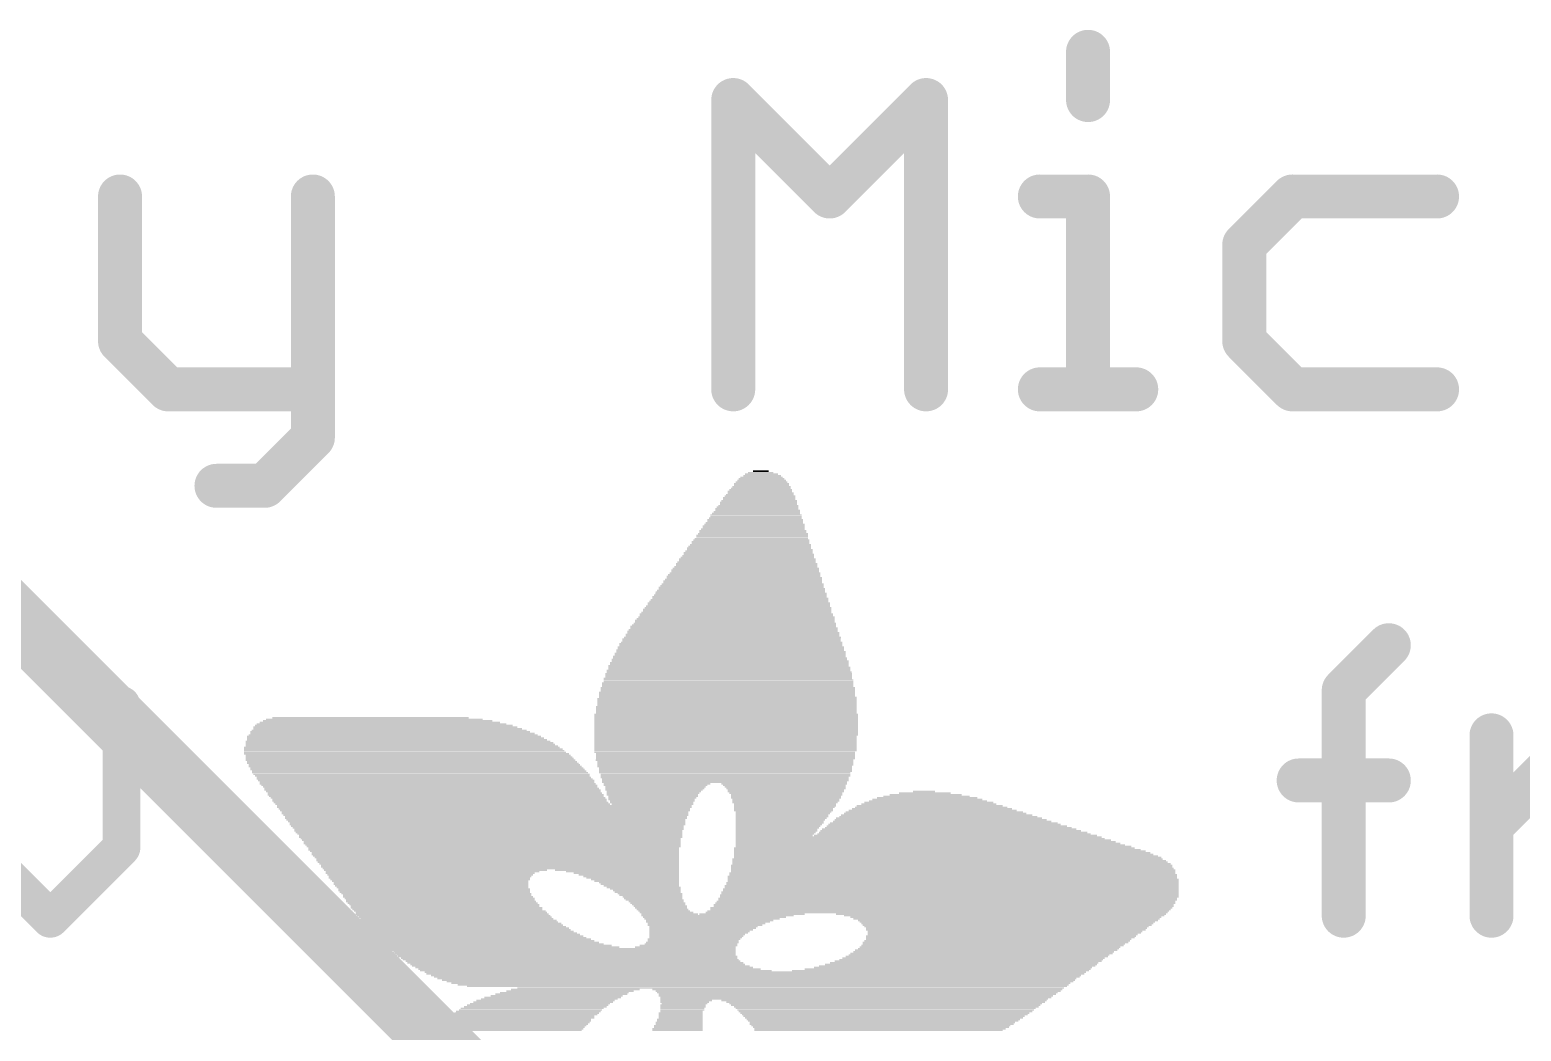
# Model space of a CAD drawing. Extents: x -8.3 to 43.2, y -5.3 to 37.1.
# Drawn here: x 15.79 to 21.82, y 23.88 to 27.93 of the extents above; entities that cross this region are included whole.
import ezdxf

# ---------------------------------------------------------------- set-up
doc = ezdxf.new("R2010")
doc.units = 0
doc.layers.add('1', color=12, linetype='CONTINUOUS')
doc.layers.add('21', color=40, linetype='CONTINUOUS')

# ---------------------------------------------------------------- blocks, each defined once
blk = doc.blocks.new('RECT')
blk.add_solid([(-0.5, -0.5), (0.5, -0.5), (-0.5, 0.5), (0.5, 0.5)])

msp = doc.modelspace()

# ---------------------------------------------------------------- linework, layer by layer
at = {"layer": '1', "const_width": 0.254}
msp.add_lwpolyline([(15.621, 25.654), (17.526, 23.749)], dxfattribs=at)
at = {"layer": '21'}
for points, const_width in [([(20.0654, 27.8374), (20.0654, 27.6425)], 0.1778), ([(18.6309, 26.4732), (18.6309, 27.6425)], 0.1778), ([(18.6309, 27.6425), (19.0207, 27.2527)], 0.1778), ([(19.0207, 27.2527), (19.4105, 27.6425)], 0.1778), ([(19.4105, 27.6425), (19.4105, 26.4732)], 0.1778), ([(16.1518, 27.2527), (16.1518, 26.668)], 0.1778), ([(16.9314, 27.2527), (16.9314, 26.2783)], 0.1778), ([(19.8705, 27.2527), (20.0654, 27.2527)], 0.1778), ([(20.0654, 27.2527), (20.0654, 26.4732)], 0.1778), ([(20.8917, 27.2527), (20.6968, 27.0578)], 0.1778), ([(21.4764, 27.2527), (20.8917, 27.2527)], 0.1778), ([(20.6968, 27.0578), (20.6968, 26.668)], 0.1778), ([(16.1518, 26.668), (16.3467, 26.4732)], 0.1778), ([(20.6968, 26.668), (20.8917, 26.4732)], 0.1778), ([(16.3467, 26.4732), (16.9314, 26.4732)], 0.1778), ([(19.8705, 26.4732), (20.2602, 26.4732)], 0.1778), ([(20.8917, 26.4732), (21.4764, 26.4732)], 0.1778), ([(16.9314, 26.2783), (16.7365, 26.0834)], 0.1778), ([(16.7365, 26.0834), (16.5416, 26.0834)], 0.1778), ([(21.0991, 25.2568), (21.2813, 25.439)], 0.1778), ([(21.0991, 24.3459), (21.0991, 25.2568)], 0.1778), ([(16.1576, 24.6213), (16.1576, 25.1975)], 0.1524), ([(21.6965, 24.3459), (21.6965, 25.0747)], 0.1778), ([(21.6965, 24.7103), (22.0609, 25.0747)], 0.1778), ([(20.9169, 24.8925), (21.2813, 24.8925)], 0.1778), ([(15.5814, 24.6213), (15.8695, 24.3332)], 0.1524), ([(15.8695, 24.3332), (16.1576, 24.6213)], 0.1524)]:
    msp.add_lwpolyline(points, dxfattribs=dict(at, const_width=const_width))
for points, const_width in [([(20.1098, 27.8374, 1), (20.0209, 27.8374)], 0.0889), ([(18.6753, 27.6425, 1), (18.5864, 27.6425)], 0.0889), ([(18.6623, 27.674, 1), (18.5995, 27.6111)], 0.0889), ([(19.4549, 27.6425, 1), (19.366, 27.6425)], 0.0889), ([(19.4419, 27.6111, 1), (19.3791, 27.674)], 0.0889), ([(20.0209, 27.6425, 1), (20.1098, 27.6425)], 0.0889), ([(16.1962, 27.2527, 1), (16.1073, 27.2527)], 0.0889), ([(16.9758, 27.2527, 1), (16.8869, 27.2527)], 0.0889), ([(18.9893, 27.2842, 1), (19.0521, 27.2213)], 0.0889), ([(18.9893, 27.2213, 1), (19.0521, 27.2842)], 0.0889), ([(19.8705, 27.2972, 1), (19.8705, 27.2083)], 0.0889), ([(20.1098, 27.2527, 1), (20.0209, 27.2527)], 0.0889), ([(20.0654, 27.2083, 1), (20.0654, 27.2972)], 0.0889), ([(20.8917, 27.2972, 1), (20.8917, 27.2083)], 0.0889), ([(20.9232, 27.2213, 1), (20.8603, 27.2842)], 0.0889), ([(21.4764, 27.2083, 1), (21.4764, 27.2972)], 0.0889), ([(20.7413, 27.0578, 1), (20.6524, 27.0578)], 0.0889), ([(20.6654, 27.0893, 1), (20.7283, 27.0264)], 0.0889), ([(16.1832, 26.6995, 1), (16.1203, 26.6366)], 0.0889), ([(16.1073, 26.668, 1), (16.1962, 26.668)], 0.0889), ([(20.7283, 26.6995, 1), (20.6654, 26.6366)], 0.0889), ([(20.6524, 26.668, 1), (20.7413, 26.668)], 0.0889), ([(16.3467, 26.5176, 1), (16.3467, 26.4287)], 0.0889), ([(16.3152, 26.4417, 1), (16.3781, 26.5046)], 0.0889), ([(16.9314, 26.4287, 1), (16.9314, 26.5176)], 0.0889), ([(19.8705, 26.5176, 1), (19.8705, 26.4287)], 0.0889), ([(20.2602, 26.4287, 1), (20.2602, 26.5176)], 0.0889), ([(20.8917, 26.5176, 1), (20.8917, 26.4287)], 0.0889), ([(20.8603, 26.4417, 1), (20.9232, 26.5046)], 0.0889), ([(21.4764, 26.4287, 1), (21.4764, 26.5176)], 0.0889), ([(18.5864, 26.4732, 1), (18.6753, 26.4732)], 0.0889), ([(19.366, 26.4732, 1), (19.4549, 26.4732)], 0.0889), ([(20.0209, 26.4732, 1), (20.1098, 26.4732)], 0.0889), ([(16.9628, 26.2468, 1), (16.8999, 26.3097)], 0.0889), ([(16.8869, 26.2783, 1), (16.9758, 26.2783)], 0.0889), ([(16.5416, 26.1278, 1), (16.5416, 26.0389)], 0.0889), ([(16.7365, 26.0389, 1), (16.7365, 26.1278)], 0.0889), ([(16.705, 26.1148, 1), (16.7679, 26.0519)], 0.0889), ([(21.3127, 25.4076, 1), (21.2498, 25.4705)], 0.0889), ([(21.1435, 25.2568, 1), (21.0546, 25.2568)], 0.0889), ([(21.0677, 25.2883, 1), (21.1305, 25.2254)], 0.0889), ([(16.1957, 25.1975, 1), (16.1195, 25.1975)], 0.0762), ([(21.7409, 25.0747, 1), (21.652, 25.0747)], 0.0889), ([(20.9169, 24.9369, 1), (20.9169, 24.848)], 0.0889), ([(21.2813, 24.848, 1), (21.2813, 24.9369)], 0.0889), ([(21.6651, 24.7417, 1), (21.7279, 24.6788)], 0.0889), ([(16.1846, 24.5944, 1), (16.1307, 24.6483)], 0.0762), ([(16.1195, 24.6213, 1), (16.1957, 24.6213)], 0.0762), ([(15.8426, 24.3601, 1), (15.8965, 24.3063)], 0.0762), ([(15.8426, 24.3063, 1), (15.8965, 24.3601)], 0.0762), ([(21.0546, 24.3459, 1), (21.1435, 24.3459)], 0.0889), ([(21.652, 24.3459, 1), (21.7409, 24.3459)], 0.0889)]:
    msp.add_lwpolyline(points, format="xyb", dxfattribs=dict(at, const_width=const_width))

# ---------------------------------------------------------------- block references
for p, xscale, yscale in [((18.7452, 26.1049), 0.1968, 0.0063), ((18.7452, 26.1112), 0.1842, 0.0064), ((18.7452, 26.1176), 0.1714, 0.0063), ((18.7484, 26.1239), 0.1524, 0.0064), ((18.7452, 26.1303), 0.1334, 0.0063), ((18.742, 26.1366), 0.1016, 0.0064), ((18.7421, 26.143), 0.0635, 0.0063), ((18.7388, 26.0477), 0.2731, 0.0064), ((18.7388, 26.0604), 0.2603, 0.0064), ((18.7421, 26.0541), 0.2667, 0.0063), ((18.742, 26.0668), 0.254, 0.0063), ((18.7421, 26.0731), 0.2413, 0.0064), ((18.7452, 26.0795), 0.235, 0.0063), ((18.7452, 26.0922), 0.2222, 0.0063), ((18.7452, 26.0858), 0.2222, 0.0064), ((18.7452, 26.0985), 0.2096, 0.0064), ((18.7262, 25.9906), 0.3365, 0.0063), ((18.7294, 25.9842), 0.3429, 0.0064), ((18.7293, 25.9969), 0.3302, 0.0064), ((18.7325, 26.0033), 0.3238, 0.0063), ((18.7325, 26.016), 0.3112, 0.0063), ((18.7325, 26.0096), 0.3112, 0.0064), ((18.7357, 26.0223), 0.3048, 0.0064), ((18.7356, 26.035), 0.2921, 0.0064), ((18.7356, 26.0287), 0.2921, 0.0063), ((18.7388, 26.0414), 0.2857, 0.0063), ((18.7166, 25.9271), 0.4064, 0.0063), ((18.7167, 25.9334), 0.3937, 0.0064), ((18.7198, 25.9461), 0.3874, 0.0064), ((18.7198, 25.9398), 0.3874, 0.0063), ((18.7198, 25.9525), 0.3746, 0.0063), ((18.723, 25.9652), 0.3683, 0.0063), ((18.723, 25.9588), 0.3683, 0.0064), ((18.723, 25.9715), 0.3556, 0.0064), ((18.7262, 25.9779), 0.3493, 0.0063), ((18.704, 25.8636), 0.4699, 0.0063), ((18.7039, 25.8699), 0.4572, 0.0064), ((18.7071, 25.8826), 0.4508, 0.0064), ((18.7071, 25.8763), 0.4508, 0.0063), ((18.7103, 25.889), 0.4445, 0.0063), ((18.7103, 25.9017), 0.4318, 0.0063), ((18.7103, 25.8953), 0.4318, 0.0064), ((18.7103, 25.908), 0.4191, 0.0064), ((18.7135, 25.9207), 0.4127, 0.0064), ((18.7135, 25.9144), 0.4127, 0.0063), ((18.6913, 25.8128), 0.5207, 0.0063), ((18.6944, 25.8064), 0.527, 0.0064), ((18.6944, 25.8191), 0.5144, 0.0064), ((18.6944, 25.8318), 0.5016, 0.0064), ((18.6976, 25.8255), 0.508, 0.0063), ((18.6975, 25.8382), 0.4953, 0.0063), ((18.7007, 25.8445), 0.4889, 0.0064), ((18.7007, 25.8572), 0.4763, 0.0064), ((18.7007, 25.8509), 0.4763, 0.0063), ((18.6786, 25.7429), 0.5969, 0.0064), ((18.6817, 25.7492), 0.5906, 0.0063), ((18.6817, 25.7556), 0.5778, 0.0064), ((18.6849, 25.7683), 0.5715, 0.0064), ((18.6849, 25.762), 0.5715, 0.0063), ((18.6849, 25.7747), 0.5588, 0.0063), ((18.6881, 25.7873), 0.5525, 0.0063), ((18.6881, 25.781), 0.5525, 0.0064), ((18.6881, 25.7937), 0.5397, 0.0064), ((18.6912, 25.8001), 0.5334, 0.0063), ((18.669, 25.6858), 0.654, 0.0063), ((18.669, 25.6985), 0.6414, 0.0063), ((18.669, 25.6921), 0.6414, 0.0064), ((18.6722, 25.7048), 0.635, 0.0064), ((18.6722, 25.7175), 0.6223, 0.0064), ((18.6754, 25.7111), 0.6287, 0.0063), ((18.6754, 25.7239), 0.6159, 0.0063), ((18.6785, 25.7302), 0.6096, 0.0064), ((18.6786, 25.7366), 0.5969, 0.0063), ((18.6563, 25.6223), 0.7176, 0.0063), ((18.6563, 25.6349), 0.7048, 0.0063), ((18.6595, 25.6286), 0.7112, 0.0064), ((18.6594, 25.6413), 0.6985, 0.0064), ((18.6626, 25.6477), 0.6921, 0.0063), ((18.6595, 25.654), 0.6858, 0.0064), ((18.6626, 25.6604), 0.6795, 0.0063), ((18.6626, 25.673), 0.6667, 0.0063), ((18.6659, 25.6667), 0.6731, 0.0064), ((18.6658, 25.6794), 0.6604, 0.0064), ((18.6436, 25.5651), 0.781, 0.0064), ((18.6436, 25.5715), 0.7684, 0.0063), ((18.6468, 25.5842), 0.762, 0.0063), ((18.6468, 25.5778), 0.762, 0.0064), ((18.65, 25.5905), 0.7557, 0.0064), ((18.65, 25.5968), 0.7429, 0.0063), ((18.6531, 25.6096), 0.7366, 0.0063), ((18.6531, 25.6032), 0.7366, 0.0064), ((18.6532, 25.6159), 0.7239, 0.0064), ((18.6309, 25.5016), 0.8446, 0.0064), ((18.6309, 25.5143), 0.8318, 0.0064), ((18.6341, 25.508), 0.8382, 0.0063), ((18.6341, 25.5206), 0.8255, 0.0063), ((18.6373, 25.527), 0.8191, 0.0064), ((18.6373, 25.5397), 0.8065, 0.0064), ((18.6373, 25.5334), 0.8065, 0.0063), ((18.6405, 25.5461), 0.8001, 0.0063), ((18.6436, 25.5524), 0.7938, 0.0064), ((18.6436, 25.5587), 0.781, 0.0063), ((18.6213, 25.4444), 0.9017, 0.0063), ((18.6245, 25.4508), 0.8953, 0.0064), ((18.6245, 25.4635), 0.8827, 0.0064), ((18.6245, 25.4572), 0.8827, 0.0063), ((18.6278, 25.4699), 0.8763, 0.0063), ((18.6277, 25.4825), 0.8636, 0.0063), ((18.6277, 25.4762), 0.8636, 0.0064), ((18.6278, 25.4953), 0.8509, 0.0063), ((18.6309, 25.4889), 0.8572, 0.0064), ((18.6151, 25.381), 0.9525, 0.0063), ((18.615, 25.3937), 0.9398, 0.0063), ((18.6182, 25.3873), 0.9462, 0.0064), ((18.6182, 25.4063), 0.9334, 0.0063), ((18.6182, 25.4), 0.9334, 0.0064), ((18.6182, 25.4191), 0.9208, 0.0063), ((18.6213, 25.4127), 0.9271, 0.0064), ((18.6214, 25.4318), 0.9144, 0.0063), ((18.6214, 25.4254), 0.9144, 0.0064), ((18.6213, 25.4381), 0.9017, 0.0064), ((18.6119, 25.3238), 0.9969, 0.0064), ((18.6119, 25.3365), 0.9843, 0.0064), ((18.615, 25.3301), 0.9906, 0.0063), ((18.6119, 25.3556), 0.9715, 0.0063), ((18.6151, 25.3492), 0.9779, 0.0064), ((18.6151, 25.3429), 0.9779, 0.0063), ((18.615, 25.3682), 0.9652, 0.0063), ((18.615, 25.3619), 0.9652, 0.0064), ((18.6182, 25.3746), 0.9588, 0.0064), ((18.6087, 25.2667), 1.0287, 0.0063), ((18.6087, 25.2603), 1.0287, 0.0064), ((18.6087, 25.2857), 1.016, 0.0064), ((18.6087, 25.2794), 1.016, 0.0063), ((18.6087, 25.273), 1.016, 0.0064), ((18.6087, 25.3048), 1.0033, 0.0063), ((18.6119, 25.2984), 1.0097, 0.0064), ((18.6119, 25.292), 1.0097, 0.0063), ((18.6119, 25.3175), 0.9969, 0.0063), ((18.6119, 25.3111), 0.9969, 0.0064), ((18.6055, 25.2222), 1.0478, 0.0064), ((18.6055, 25.2158), 1.0478, 0.0063), ((18.6055, 25.2095), 1.0478, 0.0064), ((18.6055, 25.2032), 1.0478, 0.0063), ((18.6055, 25.2476), 1.035, 0.0064), ((18.6055, 25.2413), 1.035, 0.0063), ((18.6055, 25.2349), 1.035, 0.0064), ((18.6087, 25.2286), 1.0414, 0.0063), ((18.6087, 25.2539), 1.0287, 0.0063), ((17.18, 25.1396), 0.8763, 0.0063), ((17.164, 25.146), 0.7937, 0.0064), ((18.6023, 25.1587), 1.0668, 0.0064), ((18.6023, 25.1524), 1.0668, 0.0063), ((18.6023, 25.146), 1.0668, 0.0064), ((18.6023, 25.1396), 1.0668, 0.0063), ((18.6024, 25.1905), 1.0541, 0.0063), ((18.6024, 25.1841), 1.0541, 0.0064), ((18.6024, 25.1777), 1.0541, 0.0063), ((18.6024, 25.1714), 1.0541, 0.0064), ((18.6024, 25.1651), 1.0541, 0.0063), ((18.6055, 25.1968), 1.0478, 0.0064), ((17.2434, 25.0889), 1.1303, 0.0063), ((17.253, 25.0825), 1.1493, 0.0064), ((17.2402, 25.0952), 1.1113, 0.0064), ((17.2244, 25.1079), 1.0668, 0.0064), ((17.2339, 25.1015), 1.0858, 0.0063), ((17.218, 25.1143), 1.0414, 0.0063), ((17.2085, 25.1206), 1.0096, 0.0064), ((17.2021, 25.127), 0.9715, 0.0063), ((17.1927, 25.1333), 0.9271, 0.0064), ((18.6023, 25.1333), 1.0668, 0.0064), ((18.6023, 25.127), 1.0668, 0.0063), ((18.6023, 25.1206), 1.0668, 0.0064), ((18.6023, 25.1143), 1.0668, 0.0063), ((18.6023, 25.1079), 1.0668, 0.0064), ((18.6023, 25.1015), 1.0668, 0.0063), ((18.6023, 25.0952), 1.0668, 0.0064), ((18.6023, 25.0889), 1.0668, 0.0063), ((18.6023, 25.0825), 1.0668, 0.0064), ((17.2974, 25.019), 1.289, 0.0064), ((17.2911, 25.0253), 1.2763, 0.0063), ((17.2815, 25.0444), 1.2446, 0.0064), ((17.2847, 25.0381), 1.251, 0.0063), ((17.2752, 25.0508), 1.2319, 0.0063), ((17.2911, 25.0317), 1.2637, 0.0064), ((17.2593, 25.0698), 1.1874, 0.0064), ((17.2657, 25.0634), 1.2001, 0.0063), ((17.272, 25.0571), 1.2128, 0.0064), ((17.2561, 25.0762), 1.1684, 0.0063), ((18.6023, 25.0762), 1.0668, 0.0063), ((18.5992, 25.0698), 1.0605, 0.0064), ((18.5992, 25.0634), 1.0605, 0.0063), ((18.5992, 25.0571), 1.0605, 0.0064), ((18.5992, 25.0508), 1.0605, 0.0063), ((18.5992, 25.0444), 1.0605, 0.0064), ((18.5992, 25.0381), 1.0605, 0.0063), ((18.5992, 25.0317), 1.0605, 0.0064), ((18.5992, 25.0253), 1.0605, 0.0063), ((18.5992, 25.019), 1.0605, 0.0064), ((17.3006, 25.0127), 1.2954, 0.0063), ((17.3101, 25), 1.3144, 0.0063), ((17.3038, 25.0063), 1.3017, 0.0064), ((17.3164, 24.9936), 1.3145, 0.0064), ((17.3196, 24.9872), 1.3208, 0.0063), ((17.3228, 24.9809), 1.3272, 0.0064), ((17.326, 24.9746), 1.3335, 0.0063), ((17.3324, 24.9682), 1.3335, 0.0064), ((17.3355, 24.9619), 1.3398, 0.0063), ((18.5992, 25.0127), 1.0605, 0.0063), ((18.596, 25.0063), 1.0541, 0.0064), ((18.596, 24.9746), 1.0414, 0.0063), ((18.5992, 25), 1.0477, 0.0063), ((18.5992, 24.9936), 1.0477, 0.0064), ((18.5992, 24.9872), 1.0477, 0.0063), ((18.5992, 24.9809), 1.0477, 0.0064), ((18.5992, 24.9682), 1.0351, 0.0064), ((18.5992, 24.9619), 1.0351, 0.0063), ((17.3419, 24.9555), 1.3399, 0.0064), ((17.345, 24.9491), 1.3462, 0.0063), ((17.3514, 24.9428), 1.3462, 0.0064), ((17.3545, 24.9365), 1.3525, 0.0063), ((17.3609, 24.9301), 1.3526, 0.0064), ((17.3641, 24.9238), 1.3589, 0.0063), ((17.3705, 24.9174), 1.3589, 0.0064), ((17.3736, 24.911), 1.3526, 0.0063), ((17.38, 24.9047), 1.3525, 0.0064), ((17.3832, 24.8984), 1.3589, 0.0063), ((18.5992, 24.9555), 1.0351, 0.0064), ((18.596, 24.9491), 1.0287, 0.0063), ((18.5992, 24.9428), 1.0223, 0.0064), ((18.5992, 24.9365), 1.0223, 0.0063), ((18.5992, 24.9301), 1.0223, 0.0064), ((18.596, 24.9238), 1.016, 0.0063), ((18.5992, 24.9174), 1.0097, 0.0064), ((18.5992, 24.911), 1.0097, 0.0063), ((18.596, 24.9047), 1.0033, 0.0064), ((18.5992, 24.8984), 0.9969, 0.0063), ((17.3895, 24.892), 1.3589, 0.0064), ((17.3926, 24.8857), 1.3525, 0.0063), ((17.3958, 24.8793), 1.3589, 0.0064), ((17.4022, 24.8729), 1.3589, 0.0063), ((17.4054, 24.8666), 1.3525, 0.0064), ((17.4117, 24.8603), 1.3526, 0.0063), ((17.4149, 24.8539), 1.3589, 0.0064), ((17.4181, 24.8476), 1.3525, 0.0063), ((17.4244, 24.8412), 1.3526, 0.0064), ((18.596, 24.8857), 0.9906, 0.0063), ((18.5992, 24.892), 0.9969, 0.0064), ((18.3229, 24.8793), 0.4318, 0.0064), ((18.3165, 24.8729), 0.4191, 0.0063), ((18.3102, 24.8539), 0.3937, 0.0064), ((18.3166, 24.8666), 0.4064, 0.0064), ((18.3134, 24.8603), 0.4, 0.0063), ((18.3102, 24.8476), 0.381, 0.0063), ((18.3071, 24.8412), 0.3747, 0.0064), ((18.8373, 24.8793), 0.508, 0.0064), ((18.8373, 24.8729), 0.4953, 0.0063), ((18.8405, 24.8666), 0.4889, 0.0064), ((18.8436, 24.8603), 0.4826, 0.0063), ((18.8437, 24.8539), 0.4699, 0.0064), ((18.8437, 24.8476), 0.4699, 0.0063), ((18.8436, 24.8412), 0.4572, 0.0064), ((19.4056, 24.8412), 0.2096, 0.0064), ((19.4025, 24.8476), 0.0889, 0.0063), ((17.4276, 24.8348), 1.3589, 0.0063), ((17.4307, 24.8285), 1.3525, 0.0064), ((17.4371, 24.8222), 1.3526, 0.0063), ((17.4435, 24.8158), 1.3525, 0.0064), ((17.4435, 24.8095), 1.3525, 0.0063), ((17.4498, 24.8031), 1.3526, 0.0064), ((17.4562, 24.7968), 1.3525, 0.0063), ((17.6244, 24.7904), 1.6764, 0.0064), ((17.6244, 24.7841), 1.6764, 0.0063), ((17.6244, 24.7777), 1.6637, 0.0064), ((18.3039, 24.8348), 0.3683, 0.0063), ((18.3071, 24.8285), 0.3619, 0.0064), ((18.3039, 24.8222), 0.3556, 0.0063), ((18.3007, 24.8158), 0.3492, 0.0064), ((18.3039, 24.8095), 0.3429, 0.0063), ((18.3007, 24.8031), 0.3366, 0.0064), ((18.3039, 24.7968), 0.3302, 0.0063), ((18.8468, 24.8348), 0.4508, 0.0063), ((18.8437, 24.8285), 0.4445, 0.0064), ((18.8437, 24.8222), 0.4445, 0.0063), ((18.8436, 24.8158), 0.4318, 0.0064), ((18.8436, 24.8095), 0.4318, 0.0063), ((18.8405, 24.8031), 0.4255, 0.0064), ((18.8405, 24.7968), 0.4127, 0.0063), ((18.8405, 24.7904), 0.4127, 0.0064), ((18.8373, 24.7841), 0.4064, 0.0063), ((18.8341, 24.7777), 0.4, 0.0064), ((19.4342, 24.7777), 0.6477, 0.0064), ((19.431, 24.7841), 0.616, 0.0063), ((19.4246, 24.7904), 0.5905, 0.0064), ((19.4215, 24.7968), 0.5461, 0.0063), ((19.4215, 24.8031), 0.5207, 0.0064), ((19.4183, 24.8095), 0.4762, 0.0063), ((19.4152, 24.8158), 0.4445, 0.0064), ((19.4151, 24.8222), 0.4064, 0.0063), ((19.412, 24.8285), 0.3493, 0.0064), ((19.4088, 24.8348), 0.2921, 0.0063), ((17.6276, 24.7714), 1.6574, 0.0063), ((17.6276, 24.765), 1.6446, 0.0064), ((17.6276, 24.7587), 1.6446, 0.0063), ((17.6308, 24.7523), 1.6383, 0.0064), ((17.6308, 24.746), 1.6256, 0.0063), ((17.6308, 24.7396), 1.6256, 0.0064), ((17.6308, 24.7333), 1.6129, 0.0063), ((17.634, 24.7269), 1.6065, 0.0064), ((17.6371, 24.7206), 1.6002, 0.0063), ((18.8341, 24.7714), 0.4, 0.0063), ((18.8341, 24.765), 0.3874, 0.0064), ((18.8309, 24.7587), 0.381, 0.0063), ((18.8214, 24.7333), 0.362, 0.0063), ((18.8182, 24.7269), 0.3556, 0.0064), ((18.8182, 24.7206), 0.3556, 0.0063), ((18.8278, 24.7523), 0.3747, 0.0064), ((18.8278, 24.746), 0.3747, 0.0063), ((18.8246, 24.7396), 0.3683, 0.0064), ((19.4818, 24.7206), 0.9208, 0.0063), ((19.4755, 24.7269), 0.8827, 0.0064), ((19.4691, 24.7333), 0.8572, 0.0063), ((19.4627, 24.7396), 0.8319, 0.0064), ((19.4596, 24.746), 0.8001, 0.0063), ((19.4533, 24.7523), 0.7747, 0.0064), ((19.4469, 24.7587), 0.7366, 0.0063), ((19.4437, 24.765), 0.7176, 0.0064), ((19.4374, 24.7714), 0.6795, 0.0063), ((17.6371, 24.7142), 1.6002, 0.0064), ((17.6372, 24.7079), 1.5875, 0.0063), ((17.6403, 24.7015), 1.5812, 0.0064), ((17.6435, 24.6952), 1.5748, 0.0063), ((17.6403, 24.6888), 1.5684, 0.0064), ((17.6435, 24.6825), 1.5621, 0.0063), ((17.6467, 24.6761), 1.5557, 0.0064), ((17.6498, 24.6698), 1.5494, 0.0063), ((17.6498, 24.6634), 1.5494, 0.0064), ((17.6499, 24.6571), 1.5367, 0.0063), ((18.815, 24.7142), 0.3493, 0.0064), ((18.8118, 24.7079), 0.3429, 0.0063), ((18.8087, 24.7015), 0.3366, 0.0064), ((18.8055, 24.6952), 0.3302, 0.0063), ((18.8055, 24.6888), 0.3302, 0.0064), ((18.8024, 24.6825), 0.3239, 0.0063), ((18.7992, 24.6761), 0.3175, 0.0064), ((18.796, 24.6698), 0.3112, 0.0063), ((19.3802, 24.6634), 1.4796, 0.0064), ((19.3865, 24.6571), 1.4923, 0.0063), ((19.5294, 24.6698), 1.143, 0.0063), ((19.5231, 24.6761), 1.1049, 0.0064), ((19.5199, 24.6825), 1.0858, 0.0063), ((19.5104, 24.6888), 1.0541, 0.0064), ((19.504, 24.6952), 1.0287, 0.0063), ((19.5008, 24.7015), 0.9969, 0.0064), ((19.4945, 24.7079), 0.9716, 0.0063), ((19.485, 24.7142), 0.9398, 0.0064), ((17.653, 24.6507), 1.5304, 0.0064), ((17.6562, 24.6444), 1.524, 0.0063), ((17.6562, 24.638), 1.524, 0.0064), ((17.6593, 24.6317), 1.5177, 0.0063), ((17.6625, 24.6253), 1.5113, 0.0064), ((17.6625, 24.619), 1.4986, 0.0063), ((17.6625, 24.6126), 1.4986, 0.0064), ((17.6657, 24.6063), 1.4922, 0.0063), ((17.6689, 24.5999), 1.4859, 0.0064), ((19.4437, 24.619), 1.6192, 0.0063), ((19.4564, 24.6126), 1.6446, 0.0064), ((19.4659, 24.6063), 1.6637, 0.0063), ((19.4755, 24.5999), 1.6827, 0.0064), ((19.4088, 24.6444), 1.5367, 0.0063), ((19.4183, 24.638), 1.5558, 0.0064), ((19.4278, 24.6317), 1.5748, 0.0063), ((19.4405, 24.6253), 1.6002, 0.0064), ((19.3993, 24.6507), 1.5177, 0.0064), ((17.6689, 24.5936), 1.4859, 0.0063), ((17.6721, 24.5872), 1.4795, 0.0064), ((17.6752, 24.5809), 1.4732, 0.0063), ((17.6784, 24.5745), 1.4668, 0.0064), ((17.6784, 24.5682), 1.4668, 0.0063), ((17.6816, 24.5618), 1.4605, 0.0064), ((17.6848, 24.5555), 1.4541, 0.0063), ((17.6879, 24.5491), 1.4478, 0.0064), ((17.6879, 24.5428), 1.4478, 0.0063), ((19.5136, 24.5491), 1.7843, 0.0064), ((19.5136, 24.5428), 1.7843, 0.0063), ((19.4977, 24.5745), 1.7399, 0.0064), ((19.504, 24.5682), 1.7526, 0.0063), ((19.5072, 24.5618), 1.759, 0.0064), ((19.5136, 24.5555), 1.7717, 0.0063), ((19.4818, 24.5936), 1.6954, 0.0063), ((19.4914, 24.5872), 1.7145, 0.0064), ((19.4977, 24.5809), 1.7272, 0.0063), ((17.6911, 24.5364), 1.4414, 0.0064), ((17.4276, 24.5301), 0.9017, 0.0063), ((17.4149, 24.5237), 0.8636, 0.0064), ((17.4054, 24.5174), 0.8445, 0.0063), ((17.4054, 24.511), 0.8319, 0.0064), ((17.4022, 24.4983), 0.8128, 0.0064), ((17.4054, 24.5047), 0.8191, 0.0063), ((17.4054, 24.492), 0.8065, 0.0063), ((17.4054, 24.4856), 0.7937, 0.0064), ((17.4085, 24.4793), 0.7874, 0.0063), ((18.161, 24.5301), 0.5016, 0.0063), ((18.1832, 24.5237), 0.4572, 0.0064), ((18.1991, 24.5174), 0.4254, 0.0063), ((18.2086, 24.511), 0.4064, 0.0064), ((18.2182, 24.5047), 0.3873, 0.0063), ((18.2245, 24.4983), 0.3746, 0.0064), ((18.234, 24.492), 0.3556, 0.0063), ((18.2403, 24.4856), 0.3429, 0.0064), ((18.2499, 24.4793), 0.3238, 0.0063), ((19.5167, 24.4793), 1.8288, 0.0063), ((19.5199, 24.492), 1.8224, 0.0063), ((19.5199, 24.4856), 1.8224, 0.0064), ((19.5168, 24.5047), 1.8161, 0.0063), ((19.5168, 24.4983), 1.8161, 0.0064), ((19.5167, 24.5174), 1.8034, 0.0063), ((19.5199, 24.511), 1.8098, 0.0064), ((19.5168, 24.5364), 1.7907, 0.0064), ((19.5199, 24.5301), 1.797, 0.0063), ((19.5199, 24.5237), 1.797, 0.0064), ((17.4085, 24.4729), 0.7874, 0.0064), ((17.4117, 24.4666), 0.781, 0.0063), ((17.4149, 24.4602), 0.7747, 0.0064), ((17.4213, 24.4539), 0.7747, 0.0063), ((17.4213, 24.4475), 0.7747, 0.0064), ((17.4244, 24.4412), 0.7684, 0.0063), ((17.4307, 24.4348), 0.7683, 0.0064), ((17.4339, 24.4285), 0.762, 0.0063), ((17.4371, 24.4221), 0.7684, 0.0064), ((18.2531, 24.4729), 0.3175, 0.0064), ((18.2594, 24.4666), 0.3048, 0.0063), ((18.269, 24.4602), 0.2985, 0.0064), ((18.2753, 24.4539), 0.2858, 0.0063), ((18.2817, 24.4475), 0.2731, 0.0064), ((18.2849, 24.4412), 0.2667, 0.0063), ((18.2944, 24.4348), 0.2603, 0.0064), ((18.2975, 24.4285), 0.254, 0.0063), ((18.3039, 24.4221), 0.2413, 0.0064), ((19.504, 24.4285), 1.8542, 0.0063), ((19.504, 24.4221), 1.8542, 0.0064), ((19.5072, 24.4412), 1.8478, 0.0063), ((19.5072, 24.4348), 1.8478, 0.0064), ((19.5104, 24.4539), 1.8415, 0.0063), ((19.5104, 24.4475), 1.8415, 0.0064), ((19.5136, 24.4666), 1.8351, 0.0063), ((19.5136, 24.4602), 1.8351, 0.0064), ((19.5167, 24.4729), 1.8288, 0.0064), ((17.4435, 24.4158), 0.7683, 0.0063), ((17.4466, 24.4094), 0.762, 0.0064), ((17.4498, 24.4031), 0.7684, 0.0063), ((17.4562, 24.3967), 0.7683, 0.0064), ((17.4625, 24.3904), 0.7684, 0.0063), ((17.472, 24.3777), 0.7747, 0.0063), ((17.4657, 24.384), 0.762, 0.0064), ((17.4752, 24.3713), 0.7684, 0.0064), ((17.4848, 24.365), 0.7747, 0.0063), ((17.4911, 24.3586), 0.7747, 0.0064), ((18.3071, 24.4158), 0.2349, 0.0063), ((18.3134, 24.4094), 0.235, 0.0064), ((18.3198, 24.4031), 0.2223, 0.0063), ((18.3261, 24.3967), 0.2222, 0.0064), ((18.3293, 24.3904), 0.2159, 0.0063), ((18.3357, 24.384), 0.2159, 0.0064), ((18.3388, 24.3777), 0.2096, 0.0063), ((18.3452, 24.3713), 0.2095, 0.0064), ((18.3515, 24.365), 0.2096, 0.0063), ((18.3611, 24.3586), 0.2159, 0.0064), ((19.4533, 24.3586), 1.8669, 0.0064), ((19.4596, 24.365), 1.8669, 0.0063), ((19.4691, 24.3713), 1.8606, 0.0064), ((19.4723, 24.3777), 1.8669, 0.0063), ((19.4818, 24.3904), 1.8606, 0.0063), ((19.4818, 24.384), 1.8606, 0.0064), ((19.4882, 24.3967), 1.8605, 0.0064), ((19.4913, 24.4031), 1.8542, 0.0063), ((19.4977, 24.4158), 1.8542, 0.0063), ((19.4977, 24.4094), 1.8542, 0.0064), ((17.4943, 24.3523), 0.7811, 0.0063), ((17.5006, 24.3459), 0.781, 0.0064), ((17.5069, 24.3396), 0.7811, 0.0063), ((17.5133, 24.3332), 0.781, 0.0064), ((17.5197, 24.3269), 0.7937, 0.0063), ((17.526, 24.3205), 0.7938, 0.0064), ((17.5356, 24.3142), 0.8001, 0.0063), ((17.5419, 24.3078), 0.8001, 0.0064), ((17.5514, 24.3015), 0.8064, 0.0063), ((18.3737, 24.3523), 0.2286, 0.0063), ((18.5674, 24.3459), 0.616, 0.0064), ((18.5547, 24.3396), 0.5778, 0.0063), ((18.5451, 24.3332), 0.5461, 0.0064), ((18.5357, 24.3269), 0.5143, 0.0063), ((18.5293, 24.3205), 0.5016, 0.0064), ((18.523, 24.3142), 0.4763, 0.0063), ((18.5166, 24.3078), 0.4636, 0.0064), ((18.5102, 24.3015), 0.4381, 0.0063), ((18.7071, 24.3523), 0.4254, 0.0063), ((19.7136, 24.3523), 1.3335, 0.0063), ((19.7263, 24.3459), 1.2954, 0.0064), ((19.7326, 24.3396), 1.2573, 0.0063), ((19.7358, 24.3332), 1.2382, 0.0064), ((19.7422, 24.3269), 1.2129, 0.0063), ((19.739, 24.3205), 1.1938, 0.0064), ((19.739, 24.3142), 1.1811, 0.0063), ((19.739, 24.3078), 1.1684, 0.0064), ((19.7358, 24.3015), 1.1494, 0.0063), ((17.5609, 24.2951), 0.8128, 0.0064), ((17.5673, 24.2888), 0.8128, 0.0063), ((17.5768, 24.2824), 0.8192, 0.0064), ((17.5863, 24.2761), 0.8255, 0.0063), ((17.6022, 24.2634), 0.8446, 0.0063), ((17.5959, 24.2697), 0.8319, 0.0064), ((17.6149, 24.257), 0.8446, 0.0064), ((17.6276, 24.2507), 0.8572, 0.0063), ((17.6371, 24.2443), 0.8636, 0.0064), ((17.6499, 24.238), 0.8763, 0.0063), ((18.4658, 24.238), 0.3746, 0.0063), ((18.4721, 24.2507), 0.3747, 0.0063), ((18.4689, 24.2443), 0.3683, 0.0064), ((18.5071, 24.2951), 0.4318, 0.0064), ((18.4944, 24.2824), 0.4064, 0.0064), ((18.4912, 24.2761), 0.4, 0.0063), ((18.4849, 24.2697), 0.3873, 0.0064), ((18.4817, 24.2634), 0.381, 0.0063), ((18.4785, 24.257), 0.3746, 0.0064), ((18.5008, 24.2888), 0.4191, 0.0063), ((19.6913, 24.238), 1.0731, 0.0063), ((19.6977, 24.2443), 1.0732, 0.0064), ((19.7358, 24.2951), 1.1366, 0.0064), ((19.7326, 24.2888), 1.1303, 0.0063), ((19.7136, 24.2634), 1.0922, 0.0063), ((19.7104, 24.257), 1.0858, 0.0064), ((19.7041, 24.2507), 1.0731, 0.0063), ((19.7294, 24.2824), 1.1113, 0.0064), ((19.7263, 24.2761), 1.1049, 0.0063), ((19.7199, 24.2697), 1.0922, 0.0064), ((17.6625, 24.2316), 0.889, 0.0064), ((17.6816, 24.2253), 0.9144, 0.0063), ((17.7006, 24.2189), 0.9398, 0.0064), ((17.9388, 24.2126), 1.4033, 0.0063), ((17.9419, 24.2062), 1.397, 0.0064), ((17.9483, 24.1999), 1.3843, 0.0063), ((17.9515, 24.1935), 1.3779, 0.0064), ((17.9546, 24.1872), 1.3716, 0.0063), ((17.961, 24.1808), 1.3716, 0.0064), ((18.4372, 24.2189), 0.4064, 0.0064), ((18.45, 24.2253), 0.3937, 0.0063), ((18.4595, 24.2316), 0.3747, 0.0064), ((19.6151, 24.1808), 1.0605, 0.0064), ((19.6247, 24.1872), 1.0541, 0.0063), ((19.6342, 24.1935), 1.0604, 0.0064), ((19.6438, 24.1999), 1.0541, 0.0063), ((19.6532, 24.2062), 1.0605, 0.0064), ((19.6628, 24.2126), 1.0541, 0.0063), ((19.6692, 24.2189), 1.0541, 0.0064), ((19.6787, 24.2253), 1.0605, 0.0063), ((19.685, 24.2316), 1.0604, 0.0064), ((17.9673, 24.1745), 1.3589, 0.0063), ((17.9736, 24.1681), 1.3589, 0.0064), ((17.9832, 24.1618), 1.3526, 0.0063), ((17.9928, 24.1554), 1.3589, 0.0064), ((18.0023, 24.1491), 1.3525, 0.0063), ((18.015, 24.1427), 1.3653, 0.0064), ((18.0277, 24.1364), 1.3653, 0.0063), ((18.0498, 24.13), 1.3843, 0.0064), ((18.0753, 24.1237), 1.4224, 0.0063), ((18.7198, 24.1173), 2.6734, 0.0064), ((19.4691, 24.1237), 1.2002, 0.0063), ((19.4977, 24.13), 1.1557, 0.0064), ((19.5199, 24.1364), 1.124, 0.0063), ((19.5358, 24.1427), 1.1176, 0.0064), ((19.5517, 24.1491), 1.0985, 0.0063), ((19.5644, 24.1554), 1.0859, 0.0064), ((19.5802, 24.1618), 1.0795, 0.0063), ((19.5929, 24.1681), 1.0668, 0.0064), ((19.6025, 24.1745), 1.0605, 0.0063), ((18.7198, 24.111), 2.6606, 0.0063), ((18.723, 24.1046), 2.6289, 0.0064), ((18.7262, 24.0983), 2.6099, 0.0063), ((18.7262, 24.0919), 2.5845, 0.0064), ((18.7325, 24.0856), 2.559, 0.0063), ((18.7388, 24.0792), 2.5337, 0.0064), ((18.7421, 24.0729), 2.5019, 0.0063), ((18.7516, 24.0665), 2.4701, 0.0064), ((18.7675, 24.0602), 2.4257, 0.0063), ((17.8626, 23.9967), 0.5651, 0.0063), ((17.8721, 24.003), 0.5588, 0.0064), ((17.888, 24.0094), 0.5525, 0.0063), ((17.9007, 24.0157), 0.5525, 0.0064), ((17.9165, 24.0221), 0.5334, 0.0063), ((17.9356, 24.0284), 0.5334, 0.0064), ((17.9483, 24.0348), 0.5207, 0.0063), ((17.9705, 24.0411), 0.5144, 0.0064), ((17.9928, 24.0475), 0.5207, 0.0063), ((18.8627, 24.0538), 2.2098, 0.0064), ((19.1326, 24.0475), 1.6573, 0.0063), ((19.1358, 24.0411), 1.6383, 0.0064), ((19.1326, 24.0348), 1.6193, 0.0063), ((19.1262, 24.0221), 1.5938, 0.0063), ((19.1326, 24.0284), 1.6065, 0.0064), ((19.1262, 24.0157), 1.5812, 0.0064), ((19.1198, 24.0094), 1.5685, 0.0063), ((18.4404, 24.003), 0.2096, 0.0064), ((18.434, 23.9967), 0.1969, 0.0063), ((19.2405, 24.003), 1.3144, 0.0064), ((19.2469, 23.9967), 1.2891, 0.0063), ((17.7768, 23.9395), 0.5842, 0.0064), ((17.7864, 23.9459), 0.5905, 0.0063), ((17.7959, 23.9522), 0.5842, 0.0064), ((17.8022, 23.9586), 0.5842, 0.0063), ((17.8117, 23.9649), 0.5779, 0.0064), ((17.8181, 23.9713), 0.5778, 0.0063), ((17.8308, 23.9776), 0.5778, 0.0064), ((17.8404, 23.984), 0.5715, 0.0063), ((17.8498, 23.9903), 0.5651, 0.0064), ((18.4182, 23.9522), 0.1778, 0.0064), ((18.4182, 23.9459), 0.1778, 0.0063), ((18.4182, 23.9395), 0.1778, 0.0064), ((18.4277, 23.984), 0.1842, 0.0063), ((18.4277, 23.9776), 0.1842, 0.0064), ((18.4245, 23.9713), 0.1778, 0.0063), ((18.4245, 23.9649), 0.1778, 0.0064), ((18.4214, 23.9586), 0.1715, 0.0063), ((18.434, 23.9903), 0.1841, 0.0064), ((19.2469, 23.9903), 1.2637, 0.0064), ((19.2469, 23.984), 1.2509, 0.0063), ((19.2501, 23.9776), 1.2319, 0.0064), ((19.2469, 23.9713), 1.2129, 0.0063), ((19.2469, 23.9649), 1.2001, 0.0064), ((19.2469, 23.9586), 1.1875, 0.0063), ((19.2437, 23.9522), 1.1684, 0.0064), ((19.2437, 23.9459), 1.1557, 0.0063), ((19.2405, 23.9395), 1.1366, 0.0064), ((17.7197, 23.8824), 0.5969, 0.0063), ((17.7261, 23.8887), 0.5969, 0.0064), ((17.7324, 23.8951), 0.5969, 0.0063), ((17.7387, 23.9014), 0.5969, 0.0064), ((17.745, 23.9078), 0.5969, 0.0063), ((17.7515, 23.9141), 0.5969, 0.0064), ((17.7578, 23.9205), 0.5969, 0.0063), ((17.761, 23.9268), 0.5905, 0.0064), ((17.7736, 23.9332), 0.5905, 0.0063), ((18.4055, 23.8887), 0.2032, 0.0064), ((18.4055, 23.8824), 0.2032, 0.0063), ((18.4087, 23.9014), 0.1969, 0.0064), ((18.4087, 23.8951), 0.1969, 0.0063), ((18.4119, 23.9141), 0.1905, 0.0064), ((18.4119, 23.9078), 0.1905, 0.0063), ((18.415, 23.9268), 0.1842, 0.0064), ((18.415, 23.9205), 0.1842, 0.0063), ((18.4182, 23.9332), 0.1778, 0.0063), ((19.2405, 23.9332), 1.124, 0.0063), ((19.2373, 23.9268), 1.1049, 0.0064), ((19.2373, 23.9205), 1.0922, 0.0063), ((19.2341, 23.9141), 1.0731, 0.0064), ((19.231, 23.9078), 1.0668, 0.0063), ((19.2278, 23.9014), 1.0478, 0.0064), ((19.2278, 23.8951), 1.035, 0.0063), ((19.2246, 23.8887), 1.016, 0.0064), ((19.2183, 23.8824), 1.0033, 0.0063)]:
    msp.add_blockref('RECT', p, dxfattribs=dict(at, xscale=xscale, yscale=yscale))

doc.saveas('drawing.dxf')
